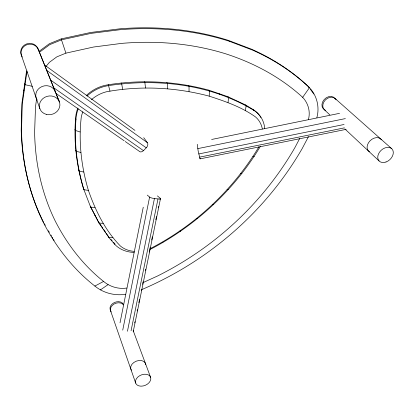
<?xml version="1.0" encoding="UTF-8"?>
<svg xmlns="http://www.w3.org/2000/svg" width="414" height="414" viewBox="0 0 414 414"><rect width="100%" height="100%" fill="white"/><g stroke="black" fill="none" stroke-linecap="round" stroke-linejoin="round"><path stroke-width="0.62" d="M262.336 128.971A29.829 24.312 -37.7 0 0 255.588 117.007C241.729 107.035 225.314 101.383 209.21 96.151L209.484 90.977L208.832 90.174C176.214 81.284 141.717 79.488 108.333 84.746A35.35 31.148 -26.7 0 0 86.252 95.603M134.136 251.391A28.866 23.049 -25.3 0 1 120.479 246.092C105.265 230.681 95.489 210.685 88.415 190.43L83.913 189.705L83.535 188.717C76.699 166.107 73.614 142.256 75.586 118.673A35.35 31.148 -26.7 0 1 77.848 108.054M78.236 108.923A35.428 31.195 -26.7 0 0 75.964 119.563C73.982 143.177 77.066 167.065 83.913 189.705M88.415 190.43C81.418 166.946 78.463 142.09 81.196 117.674A31.469 27.66 -26.7 0 1 82.81 111.909M228.042 102.532L228.58 97.513L227.897 96.705L208.832 90.174M26.915 70.872L26.398 72.036L21.901 103.479L21.202 130.001A289.438 232.368 -44.7 0 0 43.703 222.577M27.257 71.855L26.739 73.024L22.221 104.53L21.512 131.103A290.173 232.704 -44.6 0 0 44.05 223.824C56.573 247.727 73.557 269.395 94.873 286.064C103.329 293.003 114.657 295.969 125.447 294.292M36.675 98.325L35.521 106.646L34.616 132.123A279.093 223.12 -44.4 0 0 55.372 221.299C67.166 244.338 83.255 265.286 103.578 281.437C109.948 286.778 118.497 289.339 126.741 288.041M245.373 110.522L246.149 105.684L245.435 104.871L227.897 96.705M120.024 322.811L143.249 207.202M122.73 330.124L149.604 197.085L147.296 195.113M127.45 331.262L154.432 198.549A3.845 0.854 11.5 0 1 149.604 197.085M131.072 330.755L157.998 198.937A3.84 0.854 11.5 0 0 160.254 198.259L159.995 199.527M134.716 322.946L134.974 321.683M137.179 310.924L137.438 309.656M138.866 302.696L139.513 299.529M141.329 290.669L141.588 289.402M142.623 284.34L143.141 281.81M145.474 270.414L145.733 269.147M149.237 252.059L150.142 247.629M151.7 240.037L152.347 236.87M155.845 219.782L156.492 216.615M158.308 207.756L158.567 206.488M133.199 331.79L160.477 198.637M197.261 144.305L198.166 151.053L200.065 158.857L200.045 158.226M308.414 119.527C310.619 111.764 308.249 103.117 302.66 97.331C280.682 77.206 253.963 62.933 225.697 53.815A259.888 201.799 -22.1 0 0 121.737 43.372L93.6 47.015L65.909 53.142L56.806 56.873L49.349 62.364L45.928 66.556M316.845 117.659C319.939 106.843 316.694 94.506 308.497 86.754A267.263 208.754 -22.1 0 0 251.567 49.209L228.368 40.381A269.545 210.276 -22 0 0 120.055 28.794L90.687 32.468L61.179 38.9L49.349 43.724L39.139 51.269M299.736 138.4L295.058 147.343A326.542 310.79 -8.3 0 1 157.361 276.086L143.006 282.622M308.461 136.667L302.153 148.616A339.118 323.551 -7 0 1 141.205 289.836M258.797 146.913L258.248 147.922C232.445 190.559 194.482 225.915 150.147 248.674M150.251 249.254A32.483 25.994 -25.3 0 0 153.635 247.613C197.007 224.31 234.391 189.477 259.832 147.255A33.565 27.412 -37.7 0 0 260.468 146.173M302.66 97.331L309.486 87.659A267.894 208.998 -22.1 0 0 252.462 50.068L229.216 41.229M125.23 141.516L138.98 151.063A4.011 2.815 -55 0 0 143.456 150.634L146.261 147.824A4.016 2.82 -54.7 0 0 147.358 142.659L143.741 137.681M39.516 52.205L49.752 44.64L61.614 39.801L91.204 33.348L120.65 29.642A270.182 210.519 -22 0 1 229.221 41.219M100.385 289.914L108.075 284.63M94.873 286.064L103.578 281.437M252.861 156.782L254.325 156.301M240.586 173.797L241.916 173.487M211.611 139.477L339.552 113.332M209.21 96.151C175.753 87.261 140.253 85.475 106.181 91.83A31.469 27.66 -26.7 0 0 91.442 99.707M197.768 148.626L345.359 118.601M198.782 153.946L344.086 124.495M199.543 157.154L344.427 127.859M200.065 158.857L346.182 129.349M227.063 189.778L228.254 189.622M212.392 204.666L213.438 204.656M112.918 237.724L108.929 237.626L99.013 223.084L90.625 207.083L83.535 188.717M103.189 223.369L99.013 223.084L94.858 214.882L95.251 215.901M154.432 198.549L157.998 198.937M94.972 207.574L90.625 207.083L90.242 206.074L94.568 214.333M196.66 218.401L197.55 218.525M83.659 172.027L79.022 171.049L78.65 170.082M32.349 86.345L25.073 84.699L24.742 83.69M80.849 152.487L76.104 151.234L75.731 150.292M80.104 131.973L75.27 130.42L74.898 129.51M179.955 230.94L180.685 231.178M264.691 128.387A33.565 27.412 -37.7 0 0 254.155 110.543C211.088 84.28 158.044 78.148 108.789 85.574A35.428 31.195 -26.7 0 0 87.111 96.022M245.435 104.871L253.435 109.731A33.498 27.381 -37.7 0 1 260.929 117.576M162.366 242.221L162.919 242.573M56.49 93.761L124.174 140.781M53.753 87.809L143.456 150.634M50.56 80.057L146.261 147.824M46.347 70.152L147.358 142.659M44.298 64.827L134.954 130.389M157.392 195.9L160.254 198.259M334.921 98.341L391.525 148.522M324.152 109.539L329.803 114.828M344.878 128.94L379.089 160.958M253.435 109.731L254.155 110.543M134.048 252.416A32.483 25.994 -25.3 0 1 114.611 244.193L108.929 237.626L108.52 236.585M110.952 239.395L112.168 240.803M113.384 242.211L114.197 243.147A32.421 25.968 -25.3 0 0 115.061 244.048M219.322 93.771L219.994 94.573M188.411 85.419L189.027 86.221L189.043 91.525M308.497 86.754L309.258 87.794M310.402 89.357L313.838 94.045M166.837 82.567L167.411 83.369L167.742 88.772M98.972 222.577L102.863 228.285M103.567 229.32L105.689 232.435M106.398 233.47L108.168 236.068M144.336 81.713L144.869 82.521L145.526 87.985M121.173 82.929L121.659 83.747L122.658 89.243M44.345 223.653L45.286 225.283M48.433 230.717L49.375 232.342M50.948 235.054L51.574 236.135M52.2 237.217L52.826 238.298M53.453 239.385L54.084 240.467M108.333 84.746L109.964 91.064M61.179 38.9L65.909 53.142M75.586 118.673L75.964 119.563M38.435 49.804L59.466 102.046M38.098 48.992L59.093 101.14M114.197 243.147L114.611 244.193M133.163 330.538L150.608 377.325A8.011 5.558 -22.7 0 1 140.967 386.174A8.011 5.558 -22.7 0 1 137.821 377.066A8.011 5.558 -22.7 0 1 150.608 377.325M110.616 310.924L135.678 383.11M21.445 55.435L39.868 108.716M23.66 89.885L23.986 90.909M37.079 99.909A10.076 9.144 -15.6 0 1 42.218 86.448A10.076 9.144 -15.6 0 1 55.569 92.648M22.221 57.018A8.963 8.399 -10.5 0 1 26.682 44.795A8.963 8.399 -10.5 0 1 38.673 50.653M21.507 55.44A8.937 8.383 -10.4 0 1 26.392 44.008A8.937 8.383 -10.4 0 1 38.114 49.012M38.352 49.856A8.937 8.383 -10.4 0 1 38.497 50.72M131.404 370.225A7.84 5.527 -22.6 0 1 136.304 361.148A7.84 5.527 -22.6 0 1 145.697 364.713M110.75 310.79A7.126 5.341 -21.8 0 1 114.078 302.691A7.126 5.341 -21.8 0 1 123.351 304.285M111.143 311.918A7.141 5.346 -21.9 0 1 114.155 303.985A7.141 5.346 -21.9 0 1 123.475 304.916M369.469 151.809A8.606 6.319 -43.1 0 1 370.075 140.776A8.606 6.319 -43.1 0 1 381.434 139.766M325.709 110.621A7.778 6.034 -44.7 0 1 325.332 100.022A7.778 6.034 -44.7 0 1 336.111 99.815M324.855 109.824A7.762 6.024 -44.7 0 1 324.193 99.536A7.762 6.024 -44.7 0 1 334.905 98.491M46.311 114.373A10.355 9.32 -16.4 0 0 59.725 102.982A10.355 9.32 -16.4 0 0 42.89 98.594A10.355 9.32 -16.4 0 0 46.311 114.373M386.008 162.003A8.808 6.381 -42.7 0 0 392.011 148.983A8.808 6.381 -42.7 0 0 378.551 153.848A8.808 6.381 -42.7 0 0 386.008 162.003"/></g></svg>
